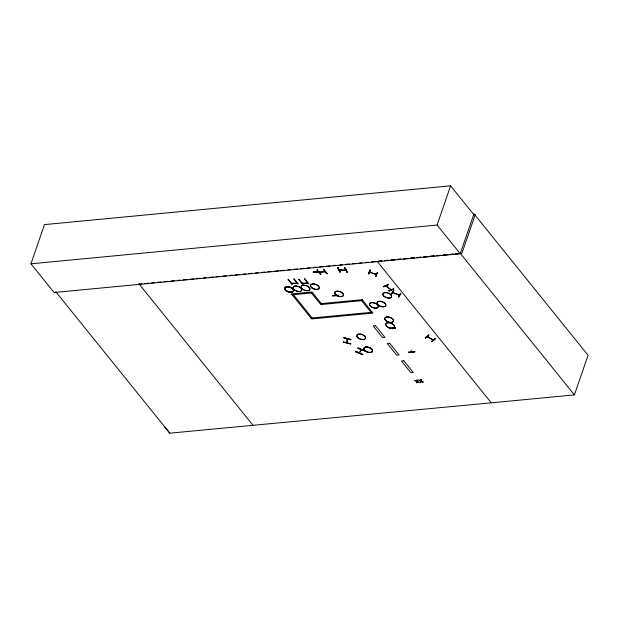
<?xml version="1.0" encoding="UTF-8"?>
<svg xmlns="http://www.w3.org/2000/svg" width="619" height="619" viewBox="0 0 619 619"><rect width="100%" height="100%" fill="white"/><g stroke="black" fill="none" stroke-linecap="round" stroke-linejoin="round"><path stroke-width="0.93" d="M343.692 341.703L343.568 342.253L350.656 343.971M347.151 338.841L346.957 342.872L347.205 341.912M347.127 338.887L347.236 342.911M350.64 344.032L350.764 343.483M350.811 339.761L343.754 337.757L350.927 339.429M414.831 380.198L416.711 381.312L416.858 380.004M420.835 379.625L420.68 380.933L418.808 379.818M416.765 381.242L416.587 382.836L417.082 382.79L417.237 381.459M420.796 380.608L420.564 382.457L421.059 382.41L421.26 380.824M385.784 285.924L390.883 289.769M391.216 289.738L390.751 289.39M419.249 382.271L417.175 381.536L417.353 379.958M421.33 379.579L421.152 381.157L423.226 381.892M338.57 295.054L338.632 295.588L332.48 296.083M338.492 295.294L332.403 295.58M414.676 351.94C395.301 353.875 428.425 350.153 408.331 352.265L408.439 351.94M414.529 351.7L408.525 352.513M361.163 349.557L359.19 353L359.384 352.35M360.962 349.905L361.426 349.673M361.395 349.735L359.507 353.085M357.914 348.149L364.723 350.865M350.679 343.754L343.576 342.028M319.064 272.136L325.161 271.594M324.751 271.818L325.099 271.602M345.27 270.294L345.681 270.101L339.073 269.799L339.715 269.838M377.188 261.342L491.262 402.83L574.409 394.891L588.05 355.275L473.976 213.787L460.226 253.728L54.077 292.508L30.95 263.818L44.452 224.612L450.593 185.832L473.721 214.522M312.162 317.973L293.313 294.598L293.483 294.11M319.628 271.548L313.477 272.105M317.408 269.745L316.99 270.093M312.773 292.346L312.603 292.833L292.183 294.783M317.029 270.054L320.526 274.48L320.975 274.116M323.458 269.474L327.327 273.83L323.567 269.149M340.342 271.78L339.854 272.089L337.634 267.648L339.877 272.058M344.69 267.988L347.313 272.422L344.806 267.663M344.845 267.694L347.019 272.352M345.34 269.474L345.178 270.248M345.812 269.497L345.773 270.124M345.626 270.093L345.905 269.544M346.052 269.706L345.727 270.294L345.975 269.551M343.855 337.657L350.841 339.645M368.731 273.791L370.247 270.163L368.375 273.737L368.862 273.567M368.754 273.892L370.386 269.93M347.236 342.949L347.452 341.928M347.522 342.028L347.251 342.5M311.411 292.949L320.835 304.633L322.027 304.525L311.922 291.982L291.495 293.932L311.659 318.94L372.932 313.09L362.138 299.697L362.308 299.209M375.756 274.472L375.764 273.969M375.718 274.426L375.95 273.706M375.625 274.379L376.035 273.699M375.663 276.414L377.257 272.716L376.043 276.554L375.772 276.089M376.514 273.869L376.236 274.643M376.646 273.962L376.445 274.534L369.566 272.004M377.296 272.453L377.567 272.886M362.85 354.114L362.633 354.633L355.832 351.878L356.049 351.375L357.728 352.11M357.875 348.234L364.784 350.78L357.991 347.901M388.26 284.523L383.184 286.589L383.587 286.481M388.902 290.45L389.08 290.992L393.761 289.019L389.088 290.961M393.916 290.365L391.208 293.886L391.695 293.716M393.576 288.493L393.761 288.996M398.899 294.304L398.706 295.039M398.373 296.865L400.648 293.259L400.895 293.739L398.675 297.089L398.412 296.602M399.371 295.309L399.526 294.528M399.572 294.59L399.379 295.162L392.655 292.423M399.642 294.621L399.402 295.131M395.673 327.915L389.521 328.472M460.226 253.728L437.091 225.037L450.593 185.832M411.302 352.002L411.055 351.105M411.264 351.081L411.503 351.886M411.457 351.004L410.908 351.515M425.214 337.858L428.913 334.894L425.199 337.889L425.655 337.75M428.031 336.303L427.721 337.061L428.124 336.403M475.284 214.499L461.898 253.38L455.646 253.968M435.196 338.268L435.428 338.786L432.178 341.642L431.938 341.123M417.121 381.791L418.784 382.31M435.412 338.725L435.227 338.322M421.098 381.412L422.762 381.931M355.832 351.878L362.633 354.625M355.94 351.677L362.757 354.385M368.39 273.722L369.93 270.093M391.564 293.94L393.792 290.59L391.579 294.048M398.296 296.927L400.601 293.545M317.315 269.985L320.866 274.449M316.371 272.259L316.959 272.6M392.763 329.014L392.725 328.596M411.473 351.932L411.194 351.553M338.044 267.393L337.61 267.679M389.219 328.542L395.564 328.124L389.405 328.797M359.322 352.683L359.654 352.768M383.447 286.721L388.121 284.763M425.532 337.974L428.727 335.134L425.547 338.075M431.83 341.456L435.157 338.539M431.93 341.456L435.18 338.601M291.642 283.162L292.021 283.123M296.547 282.682L296.927 282.651M302.289 283.069L302.668 283.038M307.202 282.597L307.581 282.566M383.478 286.814L388.144 284.848M393.522 288.802L388.879 290.791M325.176 271.78L319.156 272.329M376.298 274.643L369.489 272.136M433.362 340.079L427.187 336.751M399.27 295.286L392.725 292.454M30.95 263.818L437.091 225.037M139.143 284.067L142.022 283.796M144.9 283.517L148.738 283.154M151.624 282.875L154.502 282.604M157.381 282.326L161.219 281.962M164.097 281.684L167.935 281.32M170.821 281.041L174.659 280.678M177.537 280.399L180.415 280.128M183.294 279.85L187.139 279.486M190.018 279.208L193.855 278.844M196.734 278.573L200.571 278.202M203.45 277.931L206.336 277.652M209.214 277.382L213.052 277.01M215.93 276.739L219.768 276.368M222.654 276.097L226.492 275.726M229.37 275.455L232.249 275.176M235.127 274.906L238.965 274.534M242.81 274.171L245.689 273.892M248.567 273.621L252.405 273.258M255.283 272.979L258.169 272.7M262.007 272.337L264.886 272.066M267.764 271.787L271.602 271.424M274.48 271.145L278.326 270.782M280.245 270.596L284.082 270.232M287.92 269.861L290.798 269.59M293.685 269.311L297.522 268.948M300.401 268.669L304.238 268.306M307.117 268.027L309.995 267.756M313.841 267.385L316.719 267.114M319.597 266.835L323.435 266.472M326.314 266.193L330.159 265.83M333.037 265.551L335.916 265.28M339.754 264.917L342.632 264.638M345.51 264.359L349.356 263.996M352.234 263.725L356.072 263.354M358.95 263.083L361.829 262.804M365.674 262.441L368.553 262.162M371.431 261.891L375.269 261.52M384.747 260.614L388.531 260.259M391.363 259.988L394.195 259.717M397.978 259.353L400.81 259.082M403.642 258.812L407.426 258.448M410.258 258.177L414.041 257.821M416.873 257.55L420.649 257.187M423.489 256.916L427.265 256.56M430.104 256.289L433.88 255.926M436.712 255.655L440.496 255.291M443.328 255.02L446.167 254.749M449.943 254.394L452.775 254.123M455.615 253.852L459.391 253.488M292.122 294.714L293.313 294.598M321.284 303.596L362.138 299.697M321.973 304.447L362.827 300.548M310.97 318.089L372.251 312.239M416.749 380.329L417.237 380.283M420.727 379.95L421.214 379.904M418.668 382.643L419.133 382.596M422.645 382.256L423.11 382.217M164.786 427.017L169.799 433.168L491.262 402.83M384.848 260.622L388.67 260.259M390.581 260.081L395.371 259.632M397.282 259.446L401.112 259.09M403.983 258.819L407.805 258.463M410.676 258.193L414.506 257.829M417.376 257.558L421.199 257.202M424.069 256.931L427.899 256.576M429.81 256.39L434.6 255.941M436.511 255.763L441.293 255.314M443.212 255.136L447.994 254.688M449.905 254.502L453.735 254.146M335.08 295.131L335.49 295.588L334.879 295.248M391.154 289.7L385.931 285.8L386.225 286.28M345.781 270.271L339.204 270.008M319.319 272.36L319.714 272.112M335.212 295.627L334.91 295.24M323.528 269.42L327.064 273.799M427.296 336.635L433.509 339.947M418.699 380.143L420.634 381.188M414.722 380.523L416.657 381.567M460.335 253.395L574.409 394.891M361.635 300.664L371.06 312.355M138.873 283.734L253.217 425.562M55.725 291.673L169.799 433.168M319.512 271.873L313.369 272.43M316.371 272.213L316.688 272.608M337.966 267.609L340.187 272.051L337.943 267.64M313.191 272.159L319.52 271.764L313.199 272.167M381.915 260.885L378.132 261.249L381.977 260.885M288.423 279.409L287.928 279.455L291.866 284.338L292.307 284.291L291.951 283.85L297.275 283.34L298.219 283.866L294.126 278.782L293.63 278.829L296.919 282.898L291.642 283.401L288.423 279.409M304.772 278.697L304.285 278.743L307.566 282.813L302.289 283.316L299.07 279.324L298.582 279.37L302.513 284.253L302.954 284.206L302.598 283.765L307.922 283.254L308.873 283.781L304.772 278.697M375.532 325.702L373.149 325.934L382.573 337.618L384.956 337.394L375.532 325.702M389.668 343.236L387.285 343.468L396.709 355.159L399.093 354.927L389.668 343.236M403.805 360.776L401.421 361.001L410.846 372.692L413.229 372.46L403.805 360.776M386.96 326.608A4.581 2.445 19 0 0 394.326 327.219A4.581 2.445 19 0 0 388.933 322.816A4.581 2.445 19 0 0 386.96 326.608M386.999 326.453A4.596 2.461 19 0 0 394.396 327.064A4.596 2.461 19 0 0 388.987 322.646A4.596 2.461 19 0 0 386.999 326.453M370.758 306.513A4.581 2.445 19 0 0 378.132 307.125A4.581 2.445 19 0 0 372.739 302.73A4.581 2.445 19 0 0 370.758 306.513M370.804 306.359A4.596 2.461 19 0 0 378.201 306.978A4.596 2.461 19 0 0 372.785 302.552A4.596 2.461 19 0 0 370.804 306.359M378.317 305.198A4.581 2.445 19 0 0 385.683 305.809A4.581 2.445 19 0 0 380.29 301.407A4.581 2.445 19 0 0 378.317 305.198M378.356 305.043A4.596 2.461 19 0 0 385.753 305.654A4.596 2.461 19 0 0 380.345 301.236A4.596 2.461 19 0 0 378.356 305.043M385.947 320.804A4.581 2.445 19 0 0 393.313 321.416A4.581 2.445 19 0 0 387.92 317.013A4.581 2.445 19 0 0 385.947 320.804M385.985 320.642A4.596 2.461 19 0 0 393.382 321.261A4.596 2.461 19 0 0 387.974 316.843A4.596 2.461 19 0 0 385.985 320.642M335.97 295.054A4.581 2.445 19 0 0 343.336 295.665A4.581 2.445 19 0 0 337.951 291.263A4.581 2.445 19 0 0 335.97 295.054M336.009 294.907A4.596 2.461 19 0 0 343.406 295.518A4.596 2.461 19 0 0 337.997 291.1A4.596 2.461 19 0 0 336.009 294.907M286.032 290.659A4.581 2.445 19 0 0 293.398 291.27A4.581 2.445 19 0 0 288.005 286.868A4.581 2.445 19 0 0 286.032 290.659A4.581 2.445 19 0 0 293.391 291.286A4.581 2.445 19 0 0 288.005 286.883A4.581 2.445 19 0 0 286.024 290.675M286.071 290.52A4.596 2.461 19 0 0 293.468 291.131A4.596 2.461 19 0 0 288.052 286.713A4.596 2.461 19 0 0 286.071 290.52A4.596 2.461 19 0 0 293.46 291.139A4.596 2.461 19 0 0 288.052 286.721A4.596 2.461 19 0 0 286.063 290.528M294.28 289.885A4.581 2.445 19 0 0 301.646 290.497A4.581 2.445 19 0 0 296.261 286.094A4.581 2.445 19 0 0 294.28 289.885M294.327 289.731A4.596 2.461 19 0 0 301.716 290.342A4.596 2.461 19 0 0 296.308 285.924A4.596 2.461 19 0 0 294.327 289.731M302.374 289.096A4.581 2.445 19 0 0 309.74 289.707A4.581 2.445 19 0 0 304.347 285.305A4.581 2.445 19 0 0 302.374 289.096M302.405 288.957A4.596 2.461 19 0 0 309.802 289.576A4.596 2.461 19 0 0 304.393 285.158A4.596 2.461 19 0 0 302.405 288.957M311.752 287.812A4.581 2.445 19 0 0 319.118 288.423A4.581 2.445 19 0 0 313.725 284.028A4.581 2.445 19 0 0 311.752 287.812M311.79 287.657A4.596 2.461 19 0 0 319.187 288.276A4.596 2.461 19 0 0 313.779 283.858A4.596 2.461 19 0 0 311.79 287.657M384.097 296.455A4.581 2.445 19 0 0 391.463 297.074A4.581 2.445 19 0 0 386.07 292.671A4.581 2.445 19 0 0 384.097 296.455M384.128 296.323A4.596 2.461 19 0 0 391.525 296.942A4.596 2.461 19 0 0 386.117 292.524A4.596 2.461 19 0 0 384.128 296.323M358.045 337.951A4.581 2.445 19 0 0 365.419 338.562A4.581 2.445 19 0 0 360.026 334.159A4.581 2.445 19 0 0 358.045 337.951M358.092 337.788A4.596 2.461 19 0 0 365.489 338.407A4.596 2.461 19 0 0 360.072 333.989A4.596 2.461 19 0 0 358.092 337.788M365.071 350.872A4.581 2.445 19 0 0 372.437 351.484A4.581 2.445 19 0 0 367.052 347.081A4.581 2.445 19 0 0 365.071 350.872A4.581 2.445 19 0 0 372.437 351.499A4.581 2.445 19 0 0 367.044 347.097A4.581 2.445 19 0 0 365.063 350.888M365.109 350.741A4.596 2.461 19 0 0 372.499 351.352A4.596 2.461 19 0 0 367.09 346.934A4.596 2.461 19 0 0 365.109 350.741"/></g></svg>
